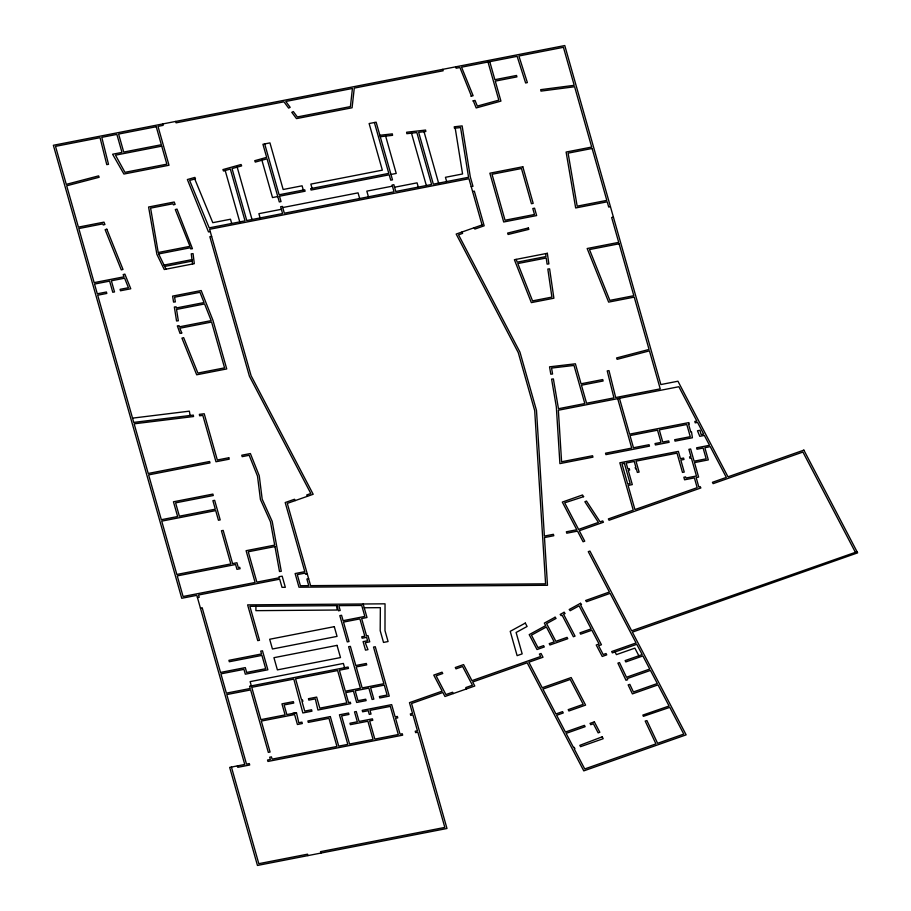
<?xml version="1.0" encoding="UTF-8"?>
<svg xmlns="http://www.w3.org/2000/svg" width="911" height="911" viewBox="0 0 911 911"><rect width="100%" height="100%" fill="white"/><g stroke="black" fill="none" stroke-linecap="round" stroke-linejoin="round"><path stroke-width="1.37" d="M255.923 606.282L255.911 610.655L336.979 610.028L336.99 605.644L249.876 606.327L259.498 640.285L257.745 640.627L247.621 604.881L385.034 603.822L384.989 630.64L388.075 641.538L383.52 642.426L380.194 630.685L380.354 607.648L364.229 607.774M857.069 551.747L631.665 630.788L589.929 551.075L588.267 551.656L609.402 592.013L585.602 600.508L586.593 601.715L610.108 593.357L636.072 642.961L611.668 651.547L612.363 652.88L636.778 644.293L642.164 654.588L625.128 660.589L625.823 661.933L642.87 655.931L649.748 669.061L626.483 677.249L619.491 662.57L617.897 663.14L625.982 680.278L627.656 679.743L627.121 678.615L650.443 670.405L657.321 683.535L633.407 691.95L629.831 684.366L628.157 684.901L632.393 693.897L658.015 684.878L669.084 706.014L642.87 715.078L643.36 716.342L669.79 707.346L683.785 734.095L657.617 743.308L646.912 720.601L645.193 721.057L655.954 743.888L584.737 768.952L574.226 748.888L574.898 748.66L574.192 747.327L573.531 747.555L566.107 733.378L585.124 726.682L584.418 725.35L565.412 732.045L556.644 715.294L563.26 712.96L562.565 711.628L555.938 713.962L542.91 689.08L570.218 679.469L583.234 704.351L568.202 709.646L568.897 710.979L585.591 705.103L571.174 677.556L542.216 687.737L528.858 662.217L543.002 657.241L541.043 653.494L539.392 654.075L540.656 656.489L471.978 680.654L463.574 664.597L455.295 667.512L455.99 668.856L462.617 666.522L472.422 685.243L465.794 687.577L466.5 688.921M470.987 96.259L473.116 95.701L461.558 67.175L517.141 56.334L525.624 82.981L527.367 82.594L518.894 55.992L563.431 47.315L574.203 85.315L540.69 89.665L540.963 91.111L574.602 86.739L591.694 147.058L566.107 152.046L575.661 207.959L607.216 201.809L608.696 207.025L610.45 206.683M472.889 100.95L475.018 100.404L477.33 106.086L498.818 100.153L488.011 62.016M292.454 713.495L295.961 712.812M277.764 196.537L272.503 197.562L261.924 160.234M390.956 174.468L396.217 173.443L385.638 136.103M282.729 207.549L358.069 192.859L359.674 198.53M392.425 186.151L366.826 191.139L368.443 196.822M281.374 209.302L258.895 213.686L260.102 217.945M394.577 187.233L417.067 182.849L418.274 187.097M210.247 231.553L208.494 231.895L187.37 179.535L194.908 177.417L195.478 178.807L189.636 180.435L209.211 227.864L245.025 220.883L230.335 169.059L223.48 170.972L222.91 169.594L241.073 164.515L241.643 165.893L232.043 168.581L246.779 220.542L282.581 213.561L280.656 206.751L282.41 206.41L284.334 213.22L394.03 191.822L392.106 185.024L393.859 184.682L395.784 191.481L431.598 184.5L416.862 132.539L406.83 133.689L406.602 132.243L425.596 130.068L425.824 131.514L418.661 132.334L433.34 184.159L468.561 177.292L460.567 127.551L454.464 128.246L454.236 126.8L462.139 125.9L470.315 176.95L472.968 186.311L471.215 186.653M211.614 236.382L209.86 236.723L249.398 376.197L310.822 493.523L306.756 494.946L307.462 496.29M472.581 191.481L474.335 191.139L484.162 225.803L474.859 229.071L474.164 227.739M158.639 253.941L190.513 247.724L190.661 248.885L192.449 248.714L177.007 209.097L175.299 209.564L189.966 246.334L158.229 252.518L150.6 208.118L172.988 203.757L173.42 204.861L175.14 204.394L174.195 202.014L148.595 207.013L156.874 254.283L164.265 269.519L194.305 263.655L193.064 253.645L191.264 253.816L192.54 264.008M164.037 265.067L191.993 259.624M164.709 266.433L192.175 261.081M613.422 217.182L611.668 217.524L618.717 242.372L587.162 248.521L608.639 302.11L634.227 297.123L649.053 349.437L616.588 357.955L617.123 359.344L649.452 350.86L660.236 388.872L615.699 397.549L608.992 370.606L607.227 370.902L613.946 397.891L586.57 403.231L581.457 385.216L603.128 380.992L602.729 379.568L581.059 383.793L575.388 363.796L549.549 366.837L550.802 374.216L552.567 374.011L551.576 368.067L573.998 365.436L584.816 403.573L558.466 408.72L553.387 378.919L551.599 379.124L556.336 406.91L559.901 463.608L592.959 457.151L592.56 455.739L561.586 461.775L558.352 410.235L678.866 386.731L696.824 421.041L694.82 421.429L695.218 422.841L697.541 422.397L703.656 434.069L701.128 434.57L699.933 430.311L697.473 430.789L699.785 436.323L704.362 435.435L709.532 445.297L696.596 447.825L697.006 449.237L703.11 448.053L706.162 458.825L694.102 461.182L690.64 448.986L688.887 449.328L690.959 456.616L689.547 456.889L689.957 458.301L691.358 458.028L696.448 475.986L685.926 478.036L685.607 476.909L683.854 477.25L684.582 479.801L694.398 477.888L697.166 487.67L634.933 509.579L628.089 485.426L632.302 484.606L628.248 470.338L629.66 470.065L629.25 468.641L627.85 468.914L626.187 463.05L634.25 461.478L635.912 467.343L635.218 467.48L635.616 468.903L636.311 468.766L637.358 472.422L639.101 472.08L636.003 461.137L677.021 453.131L682.487 472.422L684.241 472.08L680.836 460.089L683.99 459.474L683.592 458.051L680.437 458.666L678.376 451.378L619.822 462.788L633.247 510.171L608.366 518.928L609.06 520.261L700.878 487.954L700.172 486.611L698.851 487.078L696.152 477.546L698.6 477.068L694.501 462.594L708.314 459.907L704.852 447.711L710.238 446.652L726.34 477.41L712.436 482.306L713.131 483.639L802.91 452.05L855.281 552.089M275.099 546.543L248.247 551.77L256.856 582.129L279.29 577.756L278.994 576.697L282.182 576.196L285.325 587.31L282.011 587.333L279.688 579.168L198.564 594.997L199.213 597.263L197.459 597.605M307.269 573.873L305.515 574.215L305.196 573.087L297.271 574.625L300.414 585.739L308.761 585.671L306.882 579.043L308.635 578.701M200.431 608.104L202.185 607.762L220.519 672.443L245.298 667.604L246.665 672.432L265.705 668.72L261.924 655.385L229.321 661.739L228.923 660.327L261.525 653.961L260.717 651.126L262.47 650.784L267.857 669.79L245.321 674.186L243.954 669.369L220.917 673.855L226.383 693.146L250.229 688.5L249.58 686.234L348.093 667.023L348.492 668.435L339.382 670.211L345.337 691.21L360.403 688.272L348.628 646.719L350.382 646.377L355.802 665.52L366.324 663.47L366.723 664.882L356.212 666.932L362.157 687.93L383.895 683.694L373.521 647.072L375.275 646.73L389.27 696.118L379.796 697.963L379.397 696.539L387.107 695.036L384.294 685.106L370.629 687.771L373.84 699.124L372.087 699.466L368.875 688.112L355.199 690.777L358.012 700.707L365.721 699.204L366.131 700.627L356.668 702.472L353.445 691.119L345.736 692.622L348.549 702.552L350.302 702.21L350.701 703.634L317.928 710.022L315.308 698.862L308.84 700.126L308.43 698.703L316.664 697.097L319.795 708.166L346.795 702.893L337.628 670.553L295.563 678.763L301.587 700.035L302.475 699.864L302.873 701.288L301.996 701.459L304.73 711.104L311.562 709.771L311.961 711.184L302.851 712.96L293.809 679.105L251.743 687.304L260.899 719.644L285.097 714.93L281.954 703.861L293.353 701.641L293.752 703.064L284.107 704.943L286.851 714.588L296.485 712.709L298.774 722.742L301.928 722.127L302.327 723.539L297.419 724.496L294.606 714.566L261.309 721.068L270.089 752.042L268.335 752.384L250.627 689.923L226.793 694.569L246.505 764.124L249.307 763.577L249.705 765.001L237.794 767.324L237.384 765.9M132.539 418.138L189.363 411.157L190.114 415.484M379.853 135.295L392.334 133.871L392.561 135.318L380.263 136.718M461.9 232.054L462.606 233.387L458.54 234.822L519.965 352.147L536.488 410.44L544.379 536.078L553.398 534.313L553.797 535.736L544.482 537.558L547.477 585.272L298.99 587.208L295.118 573.554L304.798 571.664L285.2 502.542L294.504 499.262L295.198 500.606M638.85 655.761L634.865 648.131L616.417 654.622L615.016 651.946M453.245 693.578L452.551 692.246L445.923 694.569L436.118 675.848L442.746 673.514L442.04 672.181L433.761 675.097L442.165 691.142L409.472 702.654L412.535 713.484L410.326 713.917L410.736 715.34L412.945 714.907L417.443 730.793L415.234 731.226L415.632 732.638L417.842 732.205L444.83 827.416L320.513 851.66L320.911 853.072M158.594 253.839L166.03 269.166M194.76 179L212.787 222.683L230.494 219.232L231.701 223.48M471.442 96.167L459.907 67.494L456.149 68.234L455.751 66.81M473.333 100.87L476.18 107.942L500.936 101.11L495.277 81.113L516.936 76.888L516.537 75.465L494.867 79.69L489.765 61.675M516.138 259.384L517.243 262.163L545.996 256.549L545.575 253.645M619.457 398.323L629.615 434.148L688.864 422.59L689.263 424.002L688.557 424.139L690.811 432.087L691.517 431.951L692.417 437.758L675.062 441.14L674.664 439.728L690.265 436.688L686.803 424.492L659.291 429.855L662.741 442.051L668.708 440.89L669.107 442.313L655.43 444.978L655.032 443.555L660.987 442.393L657.537 430.197L630.013 435.56L633.475 447.756L649.076 444.716L649.475 446.139L605.929 454.623L605.53 453.211L631.722 448.098L617.704 398.665M442.78 69.338L443.179 70.762L354.277 88.094L352.079 107.771L296.485 118.612L291.793 112.326L293.331 111.563L297.35 116.95L350.405 106.598L352.432 88.458L285.792 101.451L290.176 107.339L288.639 108.102L283.947 101.816L176.108 122.837L175.709 121.425M446.663 181.562L445.456 177.303L462.572 173.967L455.204 128.098M424.036 131.719L438.601 183.134M411.487 133.154L426.337 185.525M374.387 122.518L388.803 173.386L310.662 188.623L311.061 190.046L389.202 174.81L390.739 180.196L392.493 179.854L376.141 122.176L369.126 123.543L382.335 170.163L310.856 184.102L312.063 188.349M303.295 190.057L302.088 185.81L283.162 189.499L269.952 142.89L262.937 144.257L266.661 157.364L254.727 160.7L255.296 162.078L267.06 158.799L279.29 201.935L281.043 201.593L279.506 196.195L305.105 191.208L304.707 189.784L279.108 194.783L264.691 143.915M363.159 603.982L366.985 617.51L361.656 618.546L366.564 635.855L367.964 635.582L369.741 641.822L365.254 642.699L367.964 649.645L365.505 650.135L363.09 641.617L367.577 640.74L366.621 637.336L362.134 638.212L361.724 636.8L364.81 636.197L359.902 618.888L343.504 622.088L349.015 641.549L347.262 641.891L339.814 615.62L341.568 615.278L343.094 620.676L364.833 616.428L361.724 605.462L338.835 605.633L340.202 610.461L338.448 610.803L336.99 605.644M237.19 167.146L252.028 219.517M225.188 170.494L239.764 221.908M344.586 667.706L343.379 663.447L250.126 681.633L251.334 685.892M162.739 123.953L163.137 125.365L157.99 126.378L169.002 165.244L123.919 174.035L112.611 154.232L121.972 152.41L116.87 134.395L101.793 137.333L108.511 164.322L106.758 164.618L100.039 137.675L55.514 146.352L66.287 184.364L98.616 175.88L99.151 177.269L66.685 185.787L78.403 227.124L103.991 222.136L104.947 224.505L103.239 224.971L102.795 223.867L78.802 228.547L94.14 282.638L124.055 276.807L123.167 274.598L124.875 274.131L130.763 288.764L120.48 290.768L120.081 289.345L128.44 287.717L124.613 278.197L111.37 280.782L114.524 291.93L112.77 292.272L109.616 281.123L94.539 284.061L97.295 293.786L106.416 292.01L106.815 293.433L97.693 295.21L133.746 422.408L193.314 415.097L193.565 416.532L134.145 423.82L148.22 473.469L209.61 461.501L210.008 462.913L148.618 474.893L161.327 519.714L177.634 516.537L173.443 501.79L212.889 494.092L213.288 495.516L175.607 502.861L179.376 516.195L215.315 509.192L212.901 500.674L214.654 500.333L220.2 519.908L218.446 520.249L215.713 510.604L161.725 521.138L176.848 574.465L230.836 563.943L221.43 530.749L223.184 530.407L232.59 563.602L236.928 562.747L238.295 567.576L239.707 567.302L240.105 568.726L236.951 569.341L235.585 564.513L177.246 575.889L183.088 596.511L255.103 582.471L246.095 550.699L274.689 545.12L270.453 521.809L260.421 499.49L257.494 476.077L249.17 455.284L242.167 456.65L241.757 455.227L250.377 453.553L259.259 475.77L262.186 499.148L272.207 521.434L281.271 571.299L279.495 571.527L274.963 546.566M307.941 855.6L307.542 854.188L258.815 863.685L231.428 767.062M525.317 623.078L510.228 631.334L517.118 655.647L522.174 653.87L516.104 632.485L527.093 626.472L525.317 623.078M555.084 617.225L544.357 623.101L545.678 625.618L529.211 634.637L537.012 649.532L544.3 646.969L543.594 645.626L537.968 647.607L531.443 635.161L546.395 626.973L554.207 641.891L549.231 643.644L549.925 644.988L567.758 638.713L567.052 637.37L555.858 641.31L546.6 623.625L556.074 618.432L555.084 617.225M564.091 612.294L560.174 614.435L561.165 615.642L562.087 615.141L573.383 636.732L575.046 636.14L563.613 614.31L565.093 613.502L564.091 612.294M580.512 603.298L569.193 609.505L570.184 610.712L579.1 605.826L591.171 628.886L579.977 632.826L580.671 634.158L591.865 630.218L599.085 643.997L596.238 644.999L602.228 656.455L606.737 654.861L606.031 653.529L603.184 654.531L598.595 645.762L601.442 644.749L580.626 604.984L581.503 604.505L580.512 603.298M583.609 496.677L564.672 502.838L578.587 529.405L598.425 522.424L584.873 501.733L586.468 501.039L600.087 521.844L602.729 520.91L603.435 522.242L579.282 530.749L584.748 541.18L583.086 541.76L577.517 531.113L566.767 533.208L566.369 531.785L576.8 529.758L562.315 502.086L582.505 494.98L583.609 496.677M482.067 224.949L456.183 234.059L518.257 352.614L534.7 410.656L545.587 583.826L310.605 585.659L287.295 503.384L313.179 494.274L251.106 375.731L209.61 229.287L468.971 178.715L482.067 224.949M803.866 450.125L727.991 476.829L677.943 381.219L660.862 384.556L564.774 45.55L53.362 145.282L181.744 598.276L196.81 595.338L244.752 764.466L229.674 767.404L257.46 865.45L446.982 828.486L411.556 703.497L442.86 692.485L444.967 696.494L474.779 686.006L472.684 681.986L527.196 662.809L583.78 770.877L686.142 734.847L632.371 632.132L857.638 552.852L803.866 450.125M594.359 721.854L590.055 723.368L590.761 724.7L593.403 723.767L598.163 732.865L599.825 732.285L594.359 721.854M602.205 736.828L579.829 745.335L580.523 746.678L603.184 738.707L602.205 736.828M181.756 332.959L180.036 333.426L177.326 325.887L179.114 325.694L179.296 326.844L211.181 320.626L204.588 303.955L176.54 309.421L178.328 320.774L176.552 320.979L174.343 307.018L176.119 306.813L176.301 307.975L204.041 302.566L199.976 292.283L174.605 297.225L175.345 301.905L173.557 302.099L172.612 296.121L201.183 290.541L212.946 320.285L226.737 368.932L196.685 374.797L181.927 338.118L183.646 337.651L197.892 373.066L224.573 367.862L211.591 322.05L179.854 328.233L181.756 332.959M106.838 229.208L105.129 229.674L121.277 269.895L122.996 269.428L106.838 229.208M528.357 227.966L507.609 233.091L508.11 234.48L528.858 229.356L528.357 227.966M156.236 126.72L118.624 134.054L123.725 152.069L161.338 144.735L156.236 126.72M161.737 146.147L115.492 155.166L124.955 172.327L166.85 164.162L161.737 146.147M592.104 148.47L568.111 153.15L577.175 206.171L606.817 200.386L592.104 148.47M522.812 166.77L489.856 173.204L503.692 221.988L536.647 215.565L534.552 208.186L532.798 208.528L534.484 214.495L505.036 220.234L492.02 174.274L521.468 168.535L531.432 203.711L533.186 203.369L522.812 166.77M547.34 253.292L514.385 259.726L531.341 302.611L553.888 298.216L549.606 268.847L547.818 269.041L551.907 297.1L532.559 300.881L517.79 263.552L546.213 258.007L547.101 264.122L548.889 263.928L547.34 253.292M619.116 243.795L589.474 249.568L609.835 300.379L633.828 295.711L619.116 243.795M228.786 457.755L217.319 459.998L204.212 413.753L199.372 414.346L199.623 415.78L202.823 415.393L215.964 461.752L229.185 459.178L228.786 457.755M624.434 463.392L621.974 463.87L627.69 484.014L630.139 483.536L624.434 463.392M334.291 626.666L269.679 639.26L272.435 648.996L337.047 636.39L334.291 626.666M337.036 645.375L273.938 657.685L277.388 669.881L340.498 657.571L337.036 645.375M330.329 716.581L307.895 720.965L308.294 722.377L328.973 718.346L336.956 746.485L272.093 759.136L271.455 756.87L269.702 757.212L270.339 759.478L267.538 760.025L267.936 761.448L402.662 735.166L402.263 733.754L400.054 734.186L395.556 718.301L397.765 717.868L397.355 716.445L395.146 716.877L391.673 704.624L362.225 710.364L362.635 711.787L368.238 710.694L369.285 714.383L371.039 714.042L369.991 710.352L390.329 706.378L398.301 734.528L374.82 739.106L369.65 720.897L372.804 720.282L372.405 718.859L359.082 721.455L356.269 711.525L354.516 711.867L357.328 721.797L349.972 723.232L350.371 724.655L367.896 721.239L373.066 739.447L349.573 744.025L341.602 715.887L348.959 714.452L348.56 713.028L339.439 714.805L347.82 744.367L338.71 746.143L330.329 716.581"/></g></svg>
